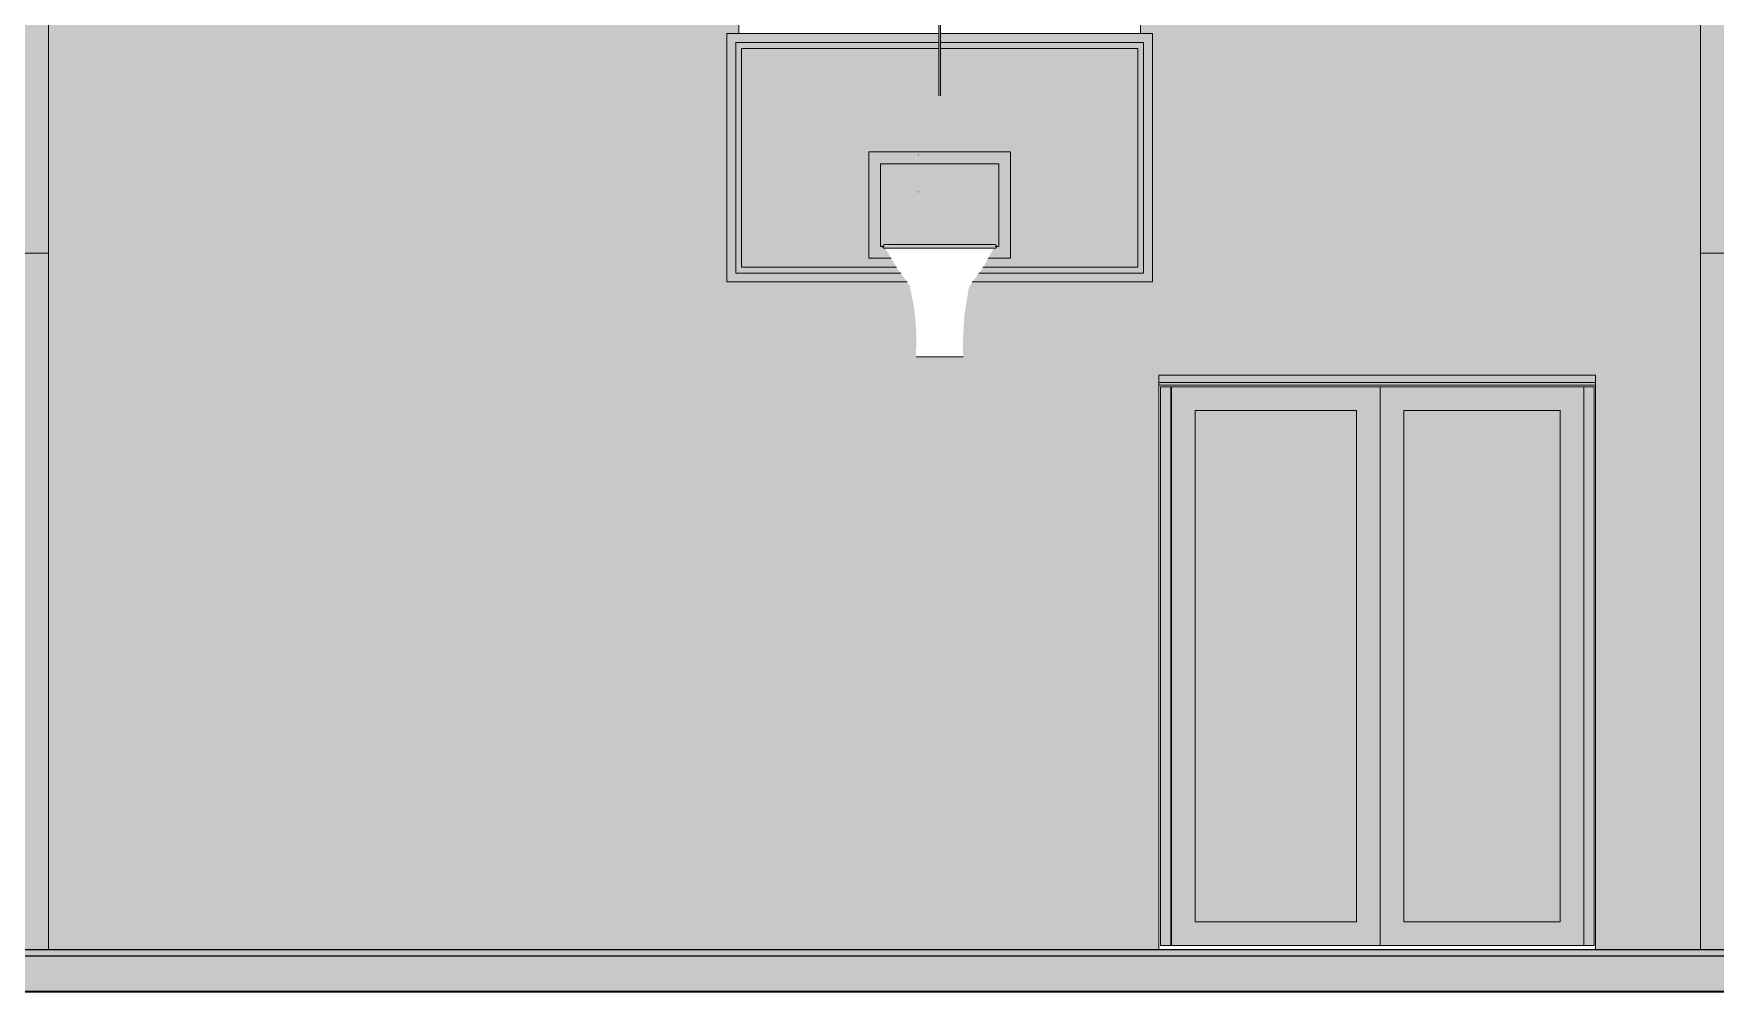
# Model space of a CAD drawing. Header units: inches. Extents: x -55396 to -733, y -290 to 853.
# Drawn here: x -13002.5 to -12718, y -6 to 156 of the extents above; entities that cross this region are included whole.
import ezdxf

# ---------------------------------------------------------------- set-up
doc = ezdxf.new("R2010")
doc.units = ezdxf.units.IN
doc.header["$MEASUREMENT"] = 0
for name, color, linetype, lineweight in [('A-DOOR', 31, 'Continuous', 9), ('A-FLOR', 192, 'Continuous', 9), ('A-GLAZ-CWMG', 51, 'Continuous', 9), ('A-WALL-PATT', 111, 'Continuous', 25), ('C-BLDG-PADS', 91, 'Continuous', 9), ('C-TOPO', 7, 'Continuous', 9), ('L-SITE-WALL', 31, 'Continuous', 9), ('Q-SPCQ', 91, 'Continuous', 9), ('S-BEAM', 12, 'Continuous', 9)]:
    doc.layers.add(name, color=color, linetype=linetype, lineweight=lineweight)
pattern_1 = [(45, (-38141.46, 98.42), (-19.00703, 19.00703), []), (45, (-38141.46, 127.22), (-19.00703, 19.00703), [])]

# ---------------------------------------------------------------- blocks, each defined once
blk = doc.blocks.new('Basketball_Backstop-Performance_Sports_Systems-3103-Ceiling_Hung - 27_-0_ to 27_-11 7_8_-706978-Section 6')
at = {"layer": 'Q-SPCQ'}
h = blk.add_hatch(color=256, dxfattribs=at)
h.paths.add_polyline_path([(-24956.61, 145.86), (-24956.68, 208.89), (-24956.74, 208.88), (-24956.67, 145.88), (-24956.64, 145.86)], flags=0)
h.paths.add_polyline_path([(-24956.74, 208.98), (-24956.68, 209.07), (-24956.74, 209.07)], flags=0)
for points in [[(-24956.61, 145.86), (-24956.5, 145.96), (-24956.49, 146.07), (-24956.55, 208.89), (-24956.61, 208.88), (-24956.61, 149.67)], [(-24965.99, 120), (-24947.22, 120), (-24947.02, 120.16), (-24947.28, 120.27), (-24947.72, 120.31), (-24961.75, 120.28), (-24964.25, 120.28), (-24966.19, 120.16)], [(-24957.61, 119.69), (-24955.52, 119.74), (-24953.36, 119.7), (-24951, 119.71), (-24949.87, 119.7), (-24947.02, 119.84), (-24947.28, 120), (-24965.99, 120), (-24966.19, 119.84), (-24965.93, 119.73), (-24964.72, 119.69), (-24957.75, 119.69)], [(-24953.48, 120.31), (-24953.48, 120.31), (-24953.63, 120.31)]]:
    blk.add_hatch(color=256, dxfattribs=at).paths.add_polyline_path(points, flags=0)
h = blk.add_hatch(color=256, dxfattribs=at)
h.paths.add_polyline_path([(-24992.61, 114), (-24962.13, 114), (-24963.21, 115.5), (-24991.11, 115.5), (-24991.11, 154.5), (-24956.74, 154.55), (-24956.74, 156), (-24992.61, 156), (-24992.61, 115.49)], flags=0)
h.paths.add_polyline_path([(-24946.97, 114), (-24920.61, 114), (-24920.61, 156), (-24956.49, 156), (-24956.49, 154.5), (-24922.11, 154.5), (-24922.11, 115.5), (-24950.01, 115.49), (-24951.05, 114), (-24949.13, 114)], flags=0)
h = blk.add_hatch(color=256, dxfattribs=at)
h.paths.add_polyline_path([(-24991.11, 115.5), (-24963.21, 115.5), (-24964.02, 116.5), (-24990.11, 116.5), (-24990.11, 153.5), (-24956.74, 153.5), (-24956.74, 154.5), (-24991.11, 154.5), (-24991.11, 120.37)], flags=0)
h.paths.add_polyline_path([(-24949.54, 115.5), (-24922.11, 115.5), (-24922.11, 154.5), (-24956.49, 154.5), (-24956.49, 153.5), (-24923.11, 153.5), (-24923.11, 116.5), (-24949.35, 116.42), (-24949.91, 115.5), (-24949.62, 115.5)], flags=0)
h.paths.add_polyline_path([(-24965.85, 118), (-24964.81, 118.01), (-24965.85, 119.72), (-24965.99, 119.76), (-24966.19, 119.84), (-24966.06, 120), (-24966.61, 120), (-24966.61, 134), (-24946.61, 134), (-24946.61, 120), (-24947.22, 120), (-24947.02, 119.84), (-24947.53, 119.58), (-24948.41, 118), (-24944.61, 118), (-24944.61, 136), (-24968.61, 136), (-24968.57, 118), (-24965.92, 118)], flags=0)
h = blk.add_hatch(color=256, dxfattribs=at)
h.paths.add_polyline_path([(-24990.11, 116.5), (-24963.92, 116.5), (-24964.44, 117.36), (-24964.88, 118), (-24968.61, 118), (-24968.61, 136), (-24944.61, 136), (-24944.61, 118), (-24948.46, 117.92), (-24949.19, 116.5), (-24923.11, 116.5), (-24923.11, 153.5), (-24956.49, 153.5), (-24956.55, 145.88), (-24956.67, 145.88), (-24956.74, 146.07), (-24956.74, 153.5), (-24990.11, 153.5), (-24990.11, 125.25)], flags=0)
h.paths.add_polyline_path([(-24966.19, 120), (-24965.99, 120), (-24966.17, 120.16), (-24965.69, 120.29), (-24964.72, 120.31), (-24952.7, 120.31), (-24947.22, 120.24), (-24947.02, 120.16), (-24947.22, 120), (-24946.61, 120), (-24946.61, 134), (-24966.61, 134), (-24966.61, 120), (-24966.41, 120)], flags=0)
for p, q in [((-24956.74, 208.89), (-24956.74, 145.46)), ((-24956.49, 145.46), (-24956.49, 208.89)), ((-24990.61, 156), (-24990.61, 157.56)), ((-24922.61, 157.56), (-24922.61, 156)), ((-24956.69, 156), (-24992.61, 156)), ((-24992.61, 156), (-24992.61, 114)), ((-24991.11, 115.5), (-24991.11, 154.5)), ((-24991.11, 154.5), (-24956.69, 154.5)), ((-24956.69, 154.5), (-24991.11, 154.5)), ((-24991.11, 154.5), (-24991.11, 115.5)), ((-24920.61, 156), (-24956.53, 156)), ((-24956.53, 154.5), (-24922.11, 154.5)), ((-24922.11, 154.5), (-24956.53, 154.5)), ((-24922.11, 154.5), (-24922.11, 115.5)), ((-24922.11, 115.5), (-24922.11, 154.5)), ((-24920.61, 114), (-24920.61, 156)), ((-24956.69, 153.5), (-24990.11, 153.5)), ((-24990.11, 153.5), (-24990.11, 116.5)), ((-24990.11, 116.5), (-24990.11, 153.5)), ((-24990.11, 153.5), (-24956.69, 153.5)), ((-24923.11, 153.5), (-24956.53, 153.5)), ((-24956.53, 153.5), (-24923.11, 153.5)), ((-24923.11, 116.5), (-24923.11, 153.5)), ((-24923.11, 153.5), (-24923.11, 116.5)), ((-24968.61, 118), (-24968.61, 136)), ((-24968.61, 136), (-24944.61, 136)), ((-24944.61, 136), (-24968.61, 136)), ((-24968.61, 136), (-24968.61, 118)), ((-24946.61, 134), (-24966.61, 134)), ((-24966.61, 134), (-24966.61, 120)), ((-24966.61, 120), (-24966.61, 134)), ((-24966.61, 134), (-24946.61, 134)), ((-24960.22, 135.44), (-24960.23, 135.44)), ((-24952.99, 135.94), (-24952.98, 135.94)), ((-24946.61, 120), (-24946.61, 134)), ((-24946.61, 134), (-24946.61, 120)), ((-24944.61, 136), (-24944.61, 118)), ((-24944.61, 118), (-24944.61, 136)), ((-24960.22, 129.25), (-24960.23, 129.25)), ((-24952.99, 128.75), (-24952.98, 128.75)), ((-24966.61, 120), (-24965.99, 120)), ((-24965.99, 120), (-24966.61, 120)), ((-24961.11, 120.31), (-24959.73, 120.31)), ((-24959.86, 120.31), (-24960.11, 120.31)), ((-24960.11, 120.3), (-24960.11, 120.31)), ((-24959.73, 120.31), (-24955.61, 120.31)), ((-24955.55, 120.31), (-24953.48, 120.31)), ((-24953.48, 120.31), (-24952.11, 120.31)), ((-24953.11, 120.31), (-24953.36, 120.31)), ((-24953.11, 120.31), (-24953.11, 120.3)), ((-24947.22, 120), (-24946.61, 120)), ((-24946.61, 120), (-24947.22, 120)), ((-24964.8, 118), (-24968.61, 118)), ((-24968.61, 118), (-24964.8, 118)), ((-24944.61, 118), (-24948.41, 118)), ((-24948.41, 118), (-24944.61, 118)), ((-24992.61, 114), (-24962.13, 114)), ((-24963.21, 115.5), (-24991.11, 115.5)), ((-24991.11, 115.5), (-24963.21, 115.5)), ((-24990.11, 116.5), (-24963.92, 116.5)), ((-24963.92, 116.5), (-24990.11, 116.5)), ((-24951.09, 114), (-24920.61, 114)), ((-24922.11, 115.5), (-24950, 115.5)), ((-24950, 115.5), (-24922.11, 115.5)), ((-24949.29, 116.5), (-24923.11, 116.5)), ((-24923.11, 116.5), (-24949.29, 116.5)), ((-24960.61, 101.31), (-24952.66, 101.31))]:
    blk.add_line(p, q, dxfattribs=at)
at = {"layer": 'Q-SPCQ', "flags": 128}
for points in [[(-24966.23, 120), (-24966.23, 120.01), (-24966.23, 120.02), (-24966.23, 120.04), (-24966.23, 120.05), (-24966.23, 120.06), (-24966.22, 120.07), (-24966.22, 120.09), (-24966.22, 120.1), (-24966.21, 120.11), (-24966.21, 120.12), (-24966.2, 120.13), (-24966.2, 120.14), (-24966.19, 120.16), (-24966.18, 120.17), (-24966.18, 120.18), (-24966.17, 120.19), (-24966.16, 120.2), (-24966.15, 120.21), (-24966.15, 120.22), (-24966.14, 120.22), (-24966.13, 120.23), (-24966.12, 120.24), (-24966.11, 120.25), (-24966.1, 120.26), (-24966.09, 120.26), (-24966.08, 120.27), (-24966.07, 120.28), (-24966.06, 120.28), (-24966.04, 120.29), (-24966.03, 120.29), (-24966.02, 120.3), (-24966.01, 120.3), (-24966, 120.3), (-24965.98, 120.31), (-24965.97, 120.31), (-24965.96, 120.31), (-24965.95, 120.31), (-24965.93, 120.31), (-24965.92, 120.31), (-24965.92, 120.31)], [(-24965.92, 119.69), (-24965.93, 119.69), (-24965.94, 119.69), (-24965.96, 119.69), (-24965.97, 119.69), (-24965.98, 119.69), (-24965.99, 119.7), (-24966.01, 119.7), (-24966.02, 119.7), (-24966.03, 119.71), (-24966.04, 119.71), (-24966.05, 119.72), (-24966.06, 119.72), (-24966.07, 119.73), (-24966.09, 119.74), (-24966.1, 119.74), (-24966.11, 119.75), (-24966.12, 119.76), (-24966.13, 119.77), (-24966.13, 119.77), (-24966.14, 119.78), (-24966.15, 119.79), (-24966.16, 119.8), (-24966.17, 119.81), (-24966.18, 119.82), (-24966.18, 119.83), (-24966.19, 119.84), (-24966.19, 119.85), (-24966.2, 119.86), (-24966.21, 119.88), (-24966.21, 119.89), (-24966.21, 119.9), (-24966.22, 119.91), (-24966.22, 119.92), (-24966.22, 119.93), (-24966.23, 119.95), (-24966.23, 119.96), (-24966.23, 119.97), (-24966.23, 119.98), (-24966.23, 120), (-24966.23, 120)], [(-24947.29, 120.31), (-24947.3, 120.31), (-24947.32, 120.31), (-24947.36, 120.31), (-24947.41, 120.31), (-24947.48, 120.31), (-24947.56, 120.31), (-24947.66, 120.31), (-24947.77, 120.31), (-24947.89, 120.31), (-24948.03, 120.31), (-24948.18, 120.31), (-24948.35, 120.31), (-24948.52, 120.31), (-24948.72, 120.31), (-24948.92, 120.31), (-24949.14, 120.31), (-24949.37, 120.31), (-24949.61, 120.31), (-24949.86, 120.31), (-24950.12, 120.31), (-24950.39, 120.31), (-24950.67, 120.31), (-24950.96, 120.31), (-24951.27, 120.31), (-24951.57, 120.31), (-24951.89, 120.31), (-24952.22, 120.31), (-24952.55, 120.31), (-24952.89, 120.31), (-24953.23, 120.31), (-24953.58, 120.31), (-24953.94, 120.31), (-24954.3, 120.31), (-24954.66, 120.31), (-24955.02, 120.31), (-24955.39, 120.31), (-24955.76, 120.31), (-24956.13, 120.31), (-24956.51, 120.31), (-24956.88, 120.31), (-24957.25, 120.31), (-24957.62, 120.31), (-24957.99, 120.31), (-24958.36, 120.31), (-24958.72, 120.31), (-24959.08, 120.31), (-24959.44, 120.31), (-24959.79, 120.31), (-24960.14, 120.31), (-24960.48, 120.31), (-24960.82, 120.31), (-24961.15, 120.31), (-24961.47, 120.31), (-24961.78, 120.31), (-24962.09, 120.31), (-24962.38, 120.31), (-24962.67, 120.31), (-24962.95, 120.31), (-24963.22, 120.31), (-24963.47, 120.31), (-24963.72, 120.31), (-24963.95, 120.31), (-24964.18, 120.31), (-24964.39, 120.31), (-24964.59, 120.31), (-24964.77, 120.31), (-24964.94, 120.31), (-24965.1, 120.31), (-24965.25, 120.31), (-24965.38, 120.31), (-24965.5, 120.31), (-24965.6, 120.31), (-24965.69, 120.31), (-24965.77, 120.31), (-24965.83, 120.31), (-24965.87, 120.31), (-24965.9, 120.31), (-24965.92, 120.31), (-24965.92, 120.31)], [(-24965.92, 120.31), (-24965.91, 120.31), (-24965.89, 120.31), (-24965.85, 120.31), (-24965.8, 120.31), (-24965.73, 120.31), (-24965.65, 120.31), (-24965.56, 120.31), (-24965.45, 120.31), (-24965.32, 120.31), (-24965.18, 120.31), (-24965.03, 120.31), (-24964.87, 120.31), (-24964.69, 120.31), (-24964.5, 120.31), (-24964.29, 120.31), (-24964.08, 120.31), (-24963.85, 120.31), (-24963.61, 120.31), (-24963.36, 120.31), (-24963.09, 120.31), (-24962.82, 120.31), (-24962.54, 120.31), (-24962.25, 120.31), (-24961.95, 120.31), (-24961.64, 120.31), (-24961.32, 120.31), (-24961, 120.31), (-24960.66, 120.31), (-24960.33, 120.31), (-24959.98, 120.31), (-24959.63, 120.31), (-24959.28, 120.31), (-24958.92, 120.31), (-24958.56, 120.31), (-24958.19, 120.31), (-24957.82, 120.31), (-24957.45, 120.31), (-24957.08, 120.31), (-24956.71, 120.31), (-24956.33, 120.31), (-24955.96, 120.31), (-24955.61, 120.31)], [(-24965.92, 119.69), (-24965.91, 119.69), (-24965.89, 119.69), (-24965.85, 119.69), (-24965.8, 119.69), (-24965.73, 119.69), (-24965.65, 119.69), (-24965.56, 119.69), (-24965.45, 119.69), (-24965.32, 119.69), (-24965.18, 119.69), (-24965.03, 119.69), (-24964.87, 119.69), (-24964.69, 119.69), (-24964.5, 119.69), (-24964.29, 119.69), (-24964.08, 119.69), (-24963.85, 119.69), (-24963.61, 119.69), (-24963.36, 119.69), (-24963.09, 119.69), (-24962.82, 119.69), (-24962.54, 119.69), (-24962.25, 119.69), (-24961.95, 119.69), (-24961.64, 119.69), (-24961.32, 119.69), (-24961, 119.69), (-24960.66, 119.69), (-24960.33, 119.69), (-24959.98, 119.69), (-24959.63, 119.69), (-24959.28, 119.69), (-24958.92, 119.69), (-24958.56, 119.69), (-24958.19, 119.69), (-24957.82, 119.69), (-24957.45, 119.69), (-24957.08, 119.69), (-24956.71, 119.69), (-24956.33, 119.69), (-24955.96, 119.69), (-24955.59, 119.69), (-24955.22, 119.69), (-24954.86, 119.69), (-24954.49, 119.69), (-24954.13, 119.69), (-24953.77, 119.69), (-24953.42, 119.69), (-24953.07, 119.69), (-24952.73, 119.69), (-24952.4, 119.69), (-24952.07, 119.69), (-24951.75, 119.69), (-24951.43, 119.69), (-24951.13, 119.69), (-24950.83, 119.69), (-24950.54, 119.69), (-24950.26, 119.69), (-24950, 119.69), (-24949.74, 119.69), (-24949.49, 119.69), (-24949.26, 119.69), (-24949.04, 119.69), (-24948.83, 119.69), (-24948.63, 119.69), (-24948.44, 119.69), (-24948.27, 119.69), (-24948.11, 119.69), (-24947.96, 119.69), (-24947.83, 119.69), (-24947.71, 119.69), (-24947.61, 119.69), (-24947.52, 119.69), (-24947.45, 119.69), (-24947.39, 119.69), (-24947.34, 119.69), (-24947.31, 119.69), (-24947.3, 119.69), (-24947.29, 119.69)], [(-24965.69, 119.69), (-24965.77, 119.69), (-24965.83, 119.69), (-24965.87, 119.69), (-24965.9, 119.69), (-24965.92, 119.69), (-24965.92, 119.69)], [(-24955.59, 120.31), (-24955.22, 120.31), (-24954.86, 120.31), (-24954.49, 120.31), (-24954.13, 120.31), (-24953.77, 120.31), (-24953.42, 120.31), (-24953.07, 120.31), (-24952.73, 120.31), (-24952.4, 120.31), (-24952.07, 120.31), (-24951.75, 120.31), (-24951.43, 120.31), (-24951.13, 120.31), (-24950.83, 120.31), (-24950.54, 120.31), (-24950.26, 120.31), (-24950, 120.31), (-24949.74, 120.31), (-24949.49, 120.31), (-24949.26, 120.31), (-24949.04, 120.31), (-24948.83, 120.31), (-24948.63, 120.31), (-24948.44, 120.31), (-24948.27, 120.31), (-24948.11, 120.31), (-24947.96, 120.31), (-24947.83, 120.31), (-24947.71, 120.31), (-24947.61, 120.31), (-24947.52, 120.31), (-24947.45, 120.31), (-24947.39, 120.31), (-24947.34, 120.31), (-24947.31, 120.31), (-24947.3, 120.31), (-24947.29, 120.31)], [(-24947.29, 119.69), (-24947.3, 119.69), (-24947.32, 119.69), (-24947.36, 119.69), (-24947.41, 119.69), (-24947.48, 119.69), (-24947.56, 119.69)], [(-24947.29, 120.31), (-24947.28, 120.31), (-24947.27, 120.31), (-24947.26, 120.31), (-24947.24, 120.31), (-24947.23, 120.31), (-24947.22, 120.3), (-24947.21, 120.3), (-24947.2, 120.3), (-24947.18, 120.29), (-24947.17, 120.29), (-24947.16, 120.28), (-24947.15, 120.28), (-24947.14, 120.27), (-24947.13, 120.26), (-24947.12, 120.26), (-24947.11, 120.25), (-24947.1, 120.24), (-24947.09, 120.23), (-24947.08, 120.23), (-24947.07, 120.22), (-24947.06, 120.21), (-24947.05, 120.2), (-24947.05, 120.19), (-24947.04, 120.18), (-24947.03, 120.17), (-24947.02, 120.16), (-24947.02, 120.15), (-24947.01, 120.14), (-24947.01, 120.12), (-24947, 120.11), (-24947, 120.1), (-24946.99, 120.09), (-24946.99, 120.08), (-24946.99, 120.07), (-24946.99, 120.05), (-24946.98, 120.04), (-24946.98, 120.03), (-24946.98, 120.02), (-24946.98, 120), (-24946.98, 120)], [(-24946.98, 120), (-24946.98, 119.99), (-24946.98, 119.98), (-24946.98, 119.96), (-24946.99, 119.95), (-24946.99, 119.94), (-24946.99, 119.93), (-24946.99, 119.91), (-24947, 119.9), (-24947, 119.89), (-24947.01, 119.88), (-24947.01, 119.87), (-24947.02, 119.86), (-24947.02, 119.84), (-24947.03, 119.83), (-24947.04, 119.82), (-24947.04, 119.81), (-24947.05, 119.8), (-24947.06, 119.79), (-24947.07, 119.78), (-24947.08, 119.78), (-24947.09, 119.77), (-24947.09, 119.76), (-24947.1, 119.75), (-24947.11, 119.74), (-24947.13, 119.74), (-24947.14, 119.73), (-24947.15, 119.72), (-24947.16, 119.72), (-24947.17, 119.71), (-24947.18, 119.71), (-24947.19, 119.7), (-24947.2, 119.7), (-24947.22, 119.7), (-24947.23, 119.69), (-24947.24, 119.69), (-24947.25, 119.69), (-24947.27, 119.69), (-24947.28, 119.69), (-24947.29, 119.69), (-24947.29, 119.69)]]:
    blk.add_lwpolyline(points, dxfattribs=at)
blk = doc.blocks.new('Girt_C - 10_D-1180340-Section 6')
at = {"layer": 'S-BEAM'}
h = blk.add_hatch(color=256, dxfattribs=at)
h.paths.add_polyline_path([(-25119.77, 97), (-25117.39, 97), (-25117.39, 98.25), (-25160.77, 98.25), (-25160.77, 97), (-25137.05, 97)], flags=0)
h.paths.add_polyline_path([(-24566.82, 97), (-24538.39, 97), (-24538.39, 98.25), (-24630.02, 98.25), (-24630.02, 97), (-24601.38, 97)], flags=0)
h.paths.add_polyline_path([(-25562.77, 97), (-25482.27, 97), (-25482.27, 98.25), (-25562.77, 98.25)], flags=0)
h.paths.add_polyline_path([(-24528.39, 97), (-24248.89, 97), (-24248.89, 98.25), (-24528.39, 98.25)], flags=0)
h.paths.add_polyline_path([(-24845.64, 97), (-24845.64, 98.25), (-24919.52, 98.25), (-24919.52, 97), (-24860.58, 97)], flags=0)
h.paths.add_polyline_path([(-24238.89, 97), (-23959.39, 97), (-23959.39, 98.25), (-24238.89, 98.25)], flags=0)
h.paths.add_polyline_path([(-23380.39, 97), (-23380.39, 98.25), (-23659.89, 98.25), (-23659.89, 97), (-23391.81, 97)], flags=0)
h.paths.add_polyline_path([(-22804.3, 97), (-22802.14, 97), (-22802.14, 98.25), (-23080.89, 98.25), (-23080.89, 97), (-22838.86, 97)], flags=0)
h.paths.add_polyline_path([(-23370.39, 97), (-23090.89, 97), (-23090.89, 98.25), (-23370.39, 98.25)], flags=0)
h.paths.add_polyline_path([(-23669.89, 97), (-23669.89, 98.25), (-23949.39, 98.25), (-23949.39, 97), (-23737.4, 97)], flags=0)
h = blk.add_hatch(color=256, dxfattribs=at)
h.paths.add_polyline_path([(-25561.77, 96.52), (-25483.27, 96.52), (-25483.27, 97), (-25561.77, 97)], flags=0)
h.paths.add_polyline_path([(-24248.89, 96.52), (-24248.89, 97), (-24528.39, 97), (-24528.39, 96.52), (-24290.35, 96.52)], flags=0)
h.paths.add_polyline_path([(-25160.77, 96.52), (-25117.39, 96.52), (-25117.39, 97), (-25160.77, 97)], flags=0)
h.paths.add_polyline_path([(-24538.39, 96.52), (-24538.39, 97), (-24630.02, 97), (-24630.02, 96.52), (-24566.82, 96.52)], flags=0)
h.paths.add_polyline_path([(-24919.52, 96.52), (-24845.64, 96.52), (-24845.64, 97), (-24919.52, 97)], flags=0)
h.paths.add_polyline_path([(-24238.89, 96.52), (-23959.39, 96.52), (-23959.39, 97), (-24238.89, 97)], flags=0)
h.paths.add_polyline_path([(-23253.57, 96.52), (-23090.89, 96.52), (-23090.89, 97), (-23370.39, 97), (-23370.39, 96.52), (-23322.69, 96.52)], flags=0)
h.paths.add_polyline_path([(-23380.39, 96.52), (-23380.39, 97), (-23659.89, 97), (-23659.89, 96.52), (-23391.81, 96.52)], flags=0)
h.paths.add_polyline_path([(-23080.89, 96.52), (-22802.14, 96.52), (-22802.14, 97), (-23080.89, 97)], flags=0)
h.paths.add_polyline_path([(-23669.89, 96.52), (-23669.89, 97), (-23949.39, 97), (-23949.39, 96.52), (-23737.4, 96.52)], flags=0)
for p, q in [((-24919.52, 97), (-24845.64, 97)), ((-24919.52, 96.52), (-24845.64, 96.52))]:
    blk.add_line(p, q, dxfattribs=at)
blk = doc.blocks.new('columns and girder2 - one-V454-Section 6')
at = {"layer": 'S-BEAM'}
h = blk.add_hatch(dxfattribs=at)
h.set_pattern_fill('FP_36', color=256, style=0, pattern_type=2)
h.set_pattern_definition(pattern_1)
h.paths.add_polyline_path([(-25117.39, 323.96), (-25107.39, 323.96), (-25107.39, 325.46), (-25117.39, 325.46)], flags=0)
h.paths.add_polyline_path([(-25107.39, 348.62), (-25107.39, 350.12), (-25117.39, 350.12), (-25117.39, 348.62)], flags=0)
h = blk.add_hatch(color=256, dxfattribs=at)
h.paths.add_polyline_path([(-25117.39, 338.52), (-25113.02, 338.52), (-25113.02, 348.62), (-25117.39, 348.62), (-25117.39, 340.09)], flags=0)
h.paths.add_polyline_path([(-25111.77, 338.52), (-25107.39, 338.52), (-25107.39, 348.62), (-25111.77, 348.62), (-25111.77, 340.09)], flags=0)
h = blk.add_hatch(dxfattribs=at)
h.set_pattern_fill('FP_36', color=256, style=0, pattern_type=2)
h.set_pattern_definition(pattern_1)
h.paths.add_polyline_path([(-25113.02, 325.46), (-25111.77, 325.46), (-25111.77, 348.62), (-25113.02, 348.62), (-25113.02, 330.32)], flags=0)
for points in [[(-25106.39, 294.08), (-25106.39, 339.52), (-25107.39, 339.52), (-25107.39, 338.52), (-25111.77, 338.52), (-25111.77, 329.96), (-25107.39, 329.96), (-25107.39, 296.54), (-25117.39, 296.54), (-25117.39, 329.96), (-25113.02, 329.96), (-25113.02, 338.52), (-25117.39, 338.52), (-25117.39, 339.52), (-25118.39, 339.52), (-25118.39, 294.08)], [(-25117.39, 296.54), (-25107.39, 296.54), (-25107.39, 323.96), (-25117.39, 323.96), (-25117.39, 310.79)], [(-25117.39, 1), (-25107.39, 1), (-25107.39, 118.85), (-25117.39, 118.85), (-25117.39, 76.43)]]:
    blk.add_hatch(color=256, dxfattribs=at).paths.add_polyline_path(points, flags=0)
h = blk.add_hatch(color=256, dxfattribs=at)
h.paths.add_polyline_path([(-25113.02, 325.46), (-25113.02, 329.96), (-25117.39, 329.96), (-25117.39, 325.46)], flags=0)
h.paths.add_polyline_path([(-25107.39, 325.46), (-25107.39, 329.96), (-25111.77, 329.96), (-25111.77, 325.46)], flags=0)
h = blk.add_hatch(color=256, dxfattribs=at)
h.paths.add_polyline_path([(-25107.39, 118.85), (-25107.39, 250), (-25117.39, 250), (-25117.39, 118.85)], flags=0)
h.paths.add_polyline_path([(-25117.39, 278), (-25107.39, 278), (-25107.39, 294.08), (-25117.39, 294.08)], flags=0)
at = {"layer": 'S-BEAM', "lineweight": 15}
for p, q in [((-25107.39, 350.12), (-25117.39, 350.12)), ((-25117.39, 350.12), (-25117.39, 348.62)), ((-25107.39, 348.62), (-25107.39, 350.12)), ((-25117.39, 348.62), (-25107.39, 348.62)), ((-25111.77, 348.62), (-25113.02, 348.62)), ((-25113.02, 348.62), (-25113.02, 325.46)), ((-25111.77, 325.46), (-25111.77, 348.62)), ((-25107.39, 325.46), (-25117.39, 325.46)), ((-25117.39, 325.46), (-25117.39, 323.96)), ((-25113.02, 325.46), (-25111.77, 325.46)), ((-25107.39, 323.96), (-25107.39, 325.46)), ((-25117.39, 323.96), (-25107.39, 323.96))]:
    blk.add_line(p, q, dxfattribs=at)
at = {"layer": 'S-BEAM'}
for p, q in [((-25117.39, 338.52), (-25117.39, 348.62)), ((-25107.39, 348.62), (-25107.39, 338.52)), ((-25118.39, 294.08), (-25118.39, 339.52)), ((-25106.39, 339.52), (-25106.39, 294.08)), ((-25117.39, 329.96), (-25113.02, 329.96)), ((-25117.39, 325.46), (-25117.39, 329.96)), ((-25111.77, 329.96), (-25107.39, 329.96)), ((-25107.39, 329.96), (-25107.39, 325.46)), ((-25117.39, 296.54), (-25117.39, 323.96)), ((-25107.39, 323.96), (-25107.39, 296.54)), ((-25118.39, 294.08), (-25106.39, 294.08)), ((-25117.39, 278), (-25117.39, 294.08)), ((-25107.39, 294.08), (-25107.39, 278)), ((-25117.39, 118.85), (-25117.39, 250)), ((-25107.39, 250), (-25107.39, 118.85)), ((-25107.39, 118.85), (-25117.39, 118.85)), ((-25117.39, 118.85), (-25117.39, 1)), ((-25107.39, 118.85), (-25107.39, 1))]:
    blk.add_line(p, q, dxfattribs=at)
blk = doc.blocks.new('columns and girder2 - one-V455-Section 6')
at = {"layer": 'S-BEAM'}
h = blk.add_hatch(dxfattribs=at)
h.set_pattern_fill('FP_36', color=256, style=0, pattern_type=2)
h.set_pattern_definition(pattern_1)
h.paths.add_polyline_path([(-24827.89, 323.96), (-24817.89, 323.96), (-24817.89, 325.46), (-24827.89, 325.46)], flags=0)
h.paths.add_polyline_path([(-24817.89, 348.62), (-24817.89, 350.12), (-24827.89, 350.12), (-24827.89, 348.62), (-24826.02, 348.62)], flags=0)
h = blk.add_hatch(color=256, dxfattribs=at)
h.paths.add_polyline_path([(-24817.89, 338.52), (-24817.89, 348.62), (-24822.27, 348.62), (-24822.27, 338.52)], flags=0)
h.paths.add_polyline_path([(-24826.02, 338.52), (-24823.52, 338.52), (-24823.52, 348.62), (-24827.89, 348.62), (-24827.89, 338.52)], flags=0)
for points in [[(-24816.89, 294.08), (-24816.89, 339.52), (-24817.89, 339.52), (-24817.89, 338.52), (-24822.27, 338.52), (-24822.27, 329.96), (-24817.89, 329.96), (-24817.89, 296.54), (-24827.89, 296.54), (-24827.89, 329.96), (-24823.52, 329.96), (-24823.52, 338.52), (-24827.89, 338.52), (-24827.89, 339.52), (-24828.89, 339.52), (-24828.89, 294.08)], [(-24827.89, 296.54), (-24817.89, 296.54), (-24817.89, 323.96), (-24827.89, 323.96), (-24827.89, 310.79)], [(-24827.89, 1), (-24817.89, 1), (-24817.89, 118.85), (-24827.89, 118.85), (-24827.89, 76.43)]]:
    blk.add_hatch(color=256, dxfattribs=at).paths.add_polyline_path(points, flags=0)
h = blk.add_hatch(color=256, dxfattribs=at)
h.paths.add_polyline_path([(-24823.52, 325.46), (-24823.52, 329.96), (-24827.89, 329.96), (-24827.89, 325.46)], flags=0)
h.paths.add_polyline_path([(-24817.89, 325.46), (-24817.89, 329.96), (-24822.27, 329.96), (-24822.27, 325.46)], flags=0)
h = blk.add_hatch(color=256, dxfattribs=at)
h.paths.add_polyline_path([(-24817.89, 118.85), (-24817.89, 250), (-24827.89, 250), (-24827.89, 118.85)], flags=0)
h.paths.add_polyline_path([(-24827.89, 278), (-24817.89, 278), (-24817.89, 294.08), (-24827.89, 294.08)], flags=0)
at = {"layer": 'S-BEAM', "lineweight": 15}
for p, q in [((-24817.89, 350.12), (-24827.89, 350.12)), ((-24827.89, 350.12), (-24827.89, 348.62)), ((-24817.89, 348.62), (-24817.89, 350.12)), ((-24827.89, 348.62), (-24817.89, 348.62)), ((-24822.27, 348.62), (-24823.52, 348.62)), ((-24823.52, 348.62), (-24823.52, 325.46)), ((-24822.27, 325.46), (-24822.27, 348.62)), ((-24817.89, 325.46), (-24827.89, 325.46)), ((-24827.89, 325.46), (-24827.89, 323.96)), ((-24823.52, 325.46), (-24822.27, 325.46)), ((-24817.89, 323.96), (-24817.89, 325.46)), ((-24827.89, 323.96), (-24817.89, 323.96))]:
    blk.add_line(p, q, dxfattribs=at)
at = {"layer": 'S-BEAM'}
for p, q in [((-24827.89, 338.52), (-24827.89, 348.62)), ((-24817.89, 348.62), (-24817.89, 338.52)), ((-24828.89, 294.08), (-24828.89, 339.52)), ((-24816.89, 339.52), (-24816.89, 294.08)), ((-24827.89, 329.96), (-24823.52, 329.96)), ((-24827.89, 325.46), (-24827.89, 329.96)), ((-24822.27, 329.96), (-24817.89, 329.96)), ((-24817.89, 329.96), (-24817.89, 325.46)), ((-24827.89, 296.54), (-24827.89, 323.96)), ((-24817.89, 323.96), (-24817.89, 296.54)), ((-24828.89, 294.08), (-24816.89, 294.08)), ((-24827.89, 278), (-24827.89, 294.08)), ((-24817.89, 294.08), (-24817.89, 278)), ((-24827.89, 118.85), (-24827.89, 250)), ((-24817.89, 250), (-24817.89, 118.85)), ((-24817.89, 118.85), (-24827.89, 118.85)), ((-24827.89, 118.85), (-24827.89, 1)), ((-24817.89, 118.85), (-24817.89, 1))]:
    blk.add_line(p, q, dxfattribs=at)
blk = doc.blocks.new('Door_Single_Storefront - one-1179737-Section 6')
at = {"layer": 'A-DOOR'}
h = blk.add_hatch(color=256, dxfattribs=at)
h.paths.add_polyline_path([(-24847.64, 1.75), (-24847.64, 96.25), (-24882.08, 96.25), (-24882.08, 1.75)], flags=0)
h.paths.add_polyline_path([(-24878.08, 5.75), (-24878.08, 92.25), (-24851.64, 92.25), (-24851.64, 5.75)], flags=0)
blk.add_hatch(color=256, dxfattribs=at).paths.add_polyline_path([(-24878.08, 5.75), (-24851.64, 5.75), (-24851.64, 92.25), (-24878.08, 92.25), (-24878.08, 32.19)], flags=0)
for p, q in [((-24847.64, 96.25), (-24882.08, 96.25)), ((-24882.08, 96.25), (-24882.08, 1.75)), ((-24878.08, 5.75), (-24878.08, 92.25)), ((-24878.08, 92.25), (-24851.64, 92.25)), ((-24851.64, 92.25), (-24851.64, 5.75)), ((-24851.64, 5.75), (-24878.08, 5.75)), ((-24882.08, 1.75), (-24847.64, 1.75))]:
    blk.add_line(p, q, dxfattribs=at)
blk = doc.blocks.new('Door_Single_Storefront - one-1179742-Section 6')
at = {"layer": 'A-DOOR'}
h = blk.add_hatch(color=256, dxfattribs=at)
h.paths.add_polyline_path([(-24917.39, 1.75), (-24882.08, 1.75), (-24882.08, 96.25), (-24917.39, 96.25), (-24917.39, 76.43)], flags=0)
h.paths.add_polyline_path([(-24913.39, 5.75), (-24913.39, 92.25), (-24886.08, 92.25), (-24886.08, 5.75)], flags=0)
blk.add_hatch(color=256, dxfattribs=at).paths.add_polyline_path([(-24886.08, 5.75), (-24886.08, 92.25), (-24913.39, 92.25), (-24913.39, 5.75)], flags=0)
for p, q in [((-24917.39, 96.25), (-24917.39, 1.75)), ((-24882.08, 96.25), (-24917.39, 96.25)), ((-24882.08, 1.75), (-24882.08, 96.25)), ((-24913.39, 5.75), (-24913.39, 92.25)), ((-24913.39, 92.25), (-24886.08, 92.25)), ((-24886.08, 92.25), (-24886.08, 5.75)), ((-24886.08, 5.75), (-24913.39, 5.75)), ((-24917.39, 1.75), (-24882.08, 1.75))]:
    blk.add_line(p, q, dxfattribs=at)
blk = doc.blocks.new('Rectangular Mullion - Interior 1_75_ x 4_5_-1179474-Section 6')
at = {"layer": 'A-GLAZ-CWMG'}
blk.add_hatch(color=256, dxfattribs=at).paths.add_polyline_path([(-24917.52, 1.75), (-24917.52, 96.25), (-24919.27, 96.25), (-24919.27, 1.75)], flags=0)
for p, q in [((-24919.27, 96.25), (-24917.52, 96.25)), ((-24919.27, 96.25), (-24919.27, 1.75)), ((-24917.52, 96.25), (-24917.52, 1.75)), ((-24917.52, 1.75), (-24919.27, 1.75))]:
    blk.add_line(p, q, dxfattribs=at)
blk = doc.blocks.new('Rectangular Mullion - Interior 1_75_ x 4_5_-1179475-Section 6')
at = {"layer": 'A-GLAZ-CWMG'}
blk.add_hatch(color=256, dxfattribs=at).paths.add_polyline_path([(-24845.89, 1.75), (-24845.89, 96.25), (-24847.64, 96.25), (-24847.64, 1.75)], flags=0)
for p, q in [((-24847.64, 96.25), (-24845.89, 96.25)), ((-24847.64, 1.75), (-24847.64, 96.25)), ((-24845.89, 1.75), (-24845.89, 96.25)), ((-24845.89, 1.75), (-24847.64, 1.75))]:
    blk.add_line(p, q, dxfattribs=at)

msp = doc.modelspace()

# ---------------------------------------------------------------- hatches: boundary and pattern name
at = {"layer": 'A-FLOR'}
msp.add_hatch(color=256, dxfattribs=at).paths.add_polyline_path([(-13357.97, 0), (-12496, 0), (-12496, 1), (-13903.25, 1), (-13903.25, 0), (-13392.53, 0)], flags=0)
at = {"layer": 'A-WALL-PATT', "lineweight": 9}
h = msp.add_hatch(dxfattribs=at)
h.set_pattern_fill('FP_29', color=256, style=0, pattern_type=2)
h.set_pattern_definition([(90, (-37026.9, -1108), (-193, -193), [48, -145]), (180, (-37026.9, -1108), (-2e-14, -193), [96.25, -96.75]), (270, (-37123.16, -1060), (-193, -193), [48, -145]), (180, (-37026.9, -1060), (-2e-14, -193), [96.25, -96.75]), (270, (-37123.4, -1060), (-193, -193), [48, -145]), (180, (-37123.4, -1060), (-2e-14, -193), [96.25, -96.75]), (90, (-37219.66, -1108), (-193, -193), [48, -145]), (180, (-37123.4, -1108), (-2e-14, -193), [96.25, -96.75]), (90, (-37074.9, -1059.75), (-193, -193), [48, -145]), (180, (-37026.66, -1059.75), (-2e-14, -193), [48.25, -144.75]), (180, (-37026.66, -1011.75), (-2e-14, -193), [48.25, -144.75]), (90, (-37171.4, -1059.75), (-193, -193), [48, -145]), (180, (-37075.16, -1059.75), (-2e-14, -193), [96.25, -96.75]), (270, (-37075.16, -1011.75), (-193, -193), [48, -145]), (180, (-37075.16, -1011.75), (-2e-14, -193), [96.25, -96.75]), (180, (-37171.66, -1059.75), (-2e-14, -193), [48, -145]), (270, (-37171.66, -1011.75), (-193, -193), [48, -145]), (180, (-37171.66, -1011.75), (-2e-14, -193), [48, -145]), (90, (-37026.9, -1011.5), (-193, -193), [48, -145]), (180, (-37026.9, -1011.5), (-2e-14, -193), [96.25, -96.75]), (270, (-37123.16, -963.5), (-193, -193), [48, -145]), (180, (-37026.9, -963.5), (-2e-14, -193), [96.25, -96.75]), (270, (-37123.4, -963.5), (-193, -193), [48, -145]), (180, (-37123.4, -963.5), (-2e-14, -193), [96.25, -96.75]), (270, (-37219.66, -963.5), (-193, -193), [48, -145]), (180, (-37123.4, -1011.5), (-2e-14, -193), [96.25, -96.75]), (90, (-37074.9, -963.25), (-193, -193), [48, -145]), (180, (-37026.66, -963.25), (-2e-14, -193), [48.25, -144.75]), (180, (-37026.66, -915.25), (-2e-14, -193), [48.25, -144.75]), (90, (-37171.4, -963.25), (-193, -193), [48, -145]), (180, (-37075.16, -963.25), (-2e-14, -193), [96.25, -96.75]), (270, (-37075.16, -915.25), (-193, -193), [48, -145]), (180, (-37075.16, -915.25), (-2e-14, -193), [96.25, -96.75]), (180, (-37171.66, -963.25), (-2e-14, -193), [48, -145]), (270, (-37171.66, -915.25), (-193, -193), [48, -145]), (180, (-37171.66, -915.25), (-2e-14, -193), [48, -145])])
h.paths.add_polyline_path([(-12597.67, 1), (-12522.62, 1), (-12522.62, 98.25), (-12431, 98.25), (-12431, 176), (-12710.5, 176), (-12710.5, 1)], flags=0)
h.paths.add_polyline_path([(-12720.5, 1), (-12720.5, 176), (-12838.24, 176), (-12841.96, 164.31), (-12837.28, 164.31), (-12837.21, 160.19), (-12837.09, 160.19), (-12837.09, 157.56), (-12815.21, 157.56), (-12815.21, 156), (-12813.21, 156), (-12813.21, 114), (-12843.74, 113.93), (-12844.23, 113.11), (-12844.38, 112.5), (-12845.05, 108.24), (-12845.27, 104.39), (-12845.29, 101.31), (-12853.21, 101.31), (-12853.18, 105.72), (-12853.51, 109.44), (-12854.27, 113.3), (-12854.79, 114), (-12885.21, 114.02), (-12885.21, 156), (-12883.21, 156), (-12883.21, 157.56), (-12861.34, 157.56), (-12861.27, 160.19), (-12861.15, 160.19), (-12861.09, 164.31), (-12856.47, 164.31), (-12860.19, 176), (-13000, 176), (-13000, 1), (-12812.12, 1), (-12812.12, 98.25), (-12738.25, 98.25), (-12738.25, 1)], flags=0)
h.paths.add_polyline_path([(-13150.61, 1), (-13053.37, 1), (-13053.37, 98.25), (-13010, 98.25), (-13010, 176), (-13289.5, 176), (-13289.5, 1), (-13288.85, 1)], flags=0)
h.paths.add_polyline_path([(-13632.25, 1), (-13589, 1), (-13589, 176), (-13724.96, 176), (-13724.96, 146.5), (-13632.25, 146.5), (-13632.25, 76.43)], flags=0)
h.paths.add_polyline_path([(-13579, 1), (-13455.37, 1), (-13455.37, 98.25), (-13374.87, 98.25), (-13374.87, 1), (-13299.5, 1), (-13299.5, 176), (-13503.8, 176), (-13507.53, 164.31), (-13502.84, 164.31), (-13502.78, 160.19), (-13502.66, 160.19), (-13502.66, 157.56), (-13480.78, 157.56), (-13480.78, 156), (-13478.78, 156), (-13478.78, 114), (-13509.31, 113.93), (-13509.82, 113.35), (-13509.87, 113.28), (-13510.71, 107.11), (-13510.84, 104.39), (-13510.86, 101.31), (-13518.78, 101.31), (-13518.75, 105.72), (-13519.01, 109.05), (-13519.85, 113.43), (-13520.02, 113.58), (-13520.34, 114), (-13550.78, 114), (-13550.78, 156), (-13548.78, 156), (-13548.78, 157.56), (-13526.91, 157.56), (-13526.83, 160.19), (-13526.72, 160.19), (-13526.66, 164.31), (-13522.03, 164.31), (-13525.76, 176), (-13579, 176), (-13579, 29.58)], flags=0)
h.paths.add_polyline_path([(-11552.5, 98.25), (-11273, 98.25), (-11273, 176), (-11552.5, 176), (-11552.5, 115.49)], flags=0)
h.paths.add_polyline_path([(-12321.19, 98.25), (-12141.5, 98.25), (-12141.5, 176), (-12421, 176), (-12421, 98.25), (-12390.31, 98.25)], flags=0)
h.paths.add_polyline_path([(-11263, 98.25), (-10983.5, 98.25), (-10983.5, 176), (-11263, 176), (-11263, 115.49)], flags=0)
h.paths.add_polyline_path([(-11562.5, 98.25), (-11562.5, 176), (-11842, 176), (-11842, 98.25), (-11630.01, 98.25)], flags=0)
h.paths.add_polyline_path([(-10748.75, 98.25), (-10694.75, 98.25), (-10694.75, 176), (-10706.5, 176), (-10706.55, 144.78), (-10706.74, 142.8), (-10707.65, 139.9), (-10708.59, 138.01), (-10710.15, 135.95), (-10712.15, 134.16), (-10714.63, 132.7), (-10716.67, 131.91), (-10719.21, 131.44), (-10721.79, 131.44), (-10724.49, 131.98), (-10727.09, 133.06), (-10727.81, 133.47), (-10729.52, 134.67), (-10731.47, 136.73), (-10732.81, 138.78), (-10733.76, 141.02), (-10734.3, 143.08), (-10734.5, 146.3), (-10734.5, 176), (-10973.5, 176), (-10973.5, 98.25), (-10766.03, 98.25)], flags=0)
h.paths.add_polyline_path([(-12131.5, 98.25), (-11852, 98.25), (-11852, 176), (-12131.5, 176), (-12131.5, 114.74)], flags=0)
h.paths.add_polyline_path([(-10754.92, 112.79), (-10757.39, 113.01), (-10759.89, 113.72), (-10761.92, 114.67), (-10764.22, 116.38), (-10765.86, 118.1), (-10767.18, 120.1), (-10768.15, 122.31), (-10768.74, 124.8), (-10768.92, 127.09), (-10768.71, 129.52), (-10768.07, 131.88), (-10767.04, 134.09), (-10765.64, 136.08), (-10763.92, 137.81), (-10761.92, 139.21), (-10759.71, 140.24), (-10757.35, 140.87), (-10754.92, 141.08), (-10752.49, 140.87), (-10750.13, 140.24), (-10747.92, 139.21), (-10745.92, 137.81), (-10744.19, 136.08), (-10742.79, 134.09), (-10741.76, 131.88), (-10741.13, 129.52), (-10740.92, 126.8), (-10741.13, 124.37), (-10741.76, 122.01), (-10742.79, 119.8), (-10744.46, 117.53), (-10745.92, 116.07), (-10747.92, 114.67), (-10750.13, 113.64), (-10752.49, 113), (-10754.22, 112.85)], flags=0)
h.paths.add_polyline_path([(-10684, 146.25), (-10684, 146.25), (-10684, 149.67)], flags=0)
h.paths.add_polyline_path([(-13752.96, 146.5), (-13752.96, 176), (-13837.15, 176), (-13837.15, 146.5), (-13753.89, 146.5)], flags=0)
h.paths.add_polyline_path([(-13865.15, 146.5), (-13865.15, 176), (-13868.5, 176), (-13868.5, 146.5), (-13866.08, 146.5)], flags=0)
h.paths.add_polyline_path([(-13878.5, 146.5), (-13878.5, 176), (-14153.25, 176), (-14153.25, 146.5), (-13885, 146.5)], flags=0)
h.paths.add_polyline_path([(-12855.84, 157.94), (-12857.06, 157.56), (-12856.72, 157.62), (-12856.72, 157.71), (-12856.65, 157.72)], flags=0)
h.paths.add_polyline_path([(-12854.31, 157.56), (-12855.15, 160.19), (-12859.09, 160.19), (-12859.09, 157.94), (-12855.84, 157.94), (-12855.84, 157.56)], flags=0)
h.paths.add_polyline_path([(-12841.36, 157.56), (-12841.5, 157.68), (-12841.67, 157.66), (-12841.67, 157.56), (-12841.37, 157.56)], flags=0)
h.paths.add_polyline_path([(-13522.38, 157.56), (-13522.28, 157.62), (-13522.28, 157.71), (-13522.49, 157.56)], flags=0)
h.paths.add_polyline_path([(-13506.93, 157.56), (-13507.07, 157.68), (-13507.23, 157.66), (-13507.23, 157.56), (-13506.94, 157.56)], flags=0)
h.paths.add_polyline_path([(-12844.12, 157.56), (-12842.59, 157.62), (-12842.59, 157.94), (-12839.34, 157.94), (-12839.34, 160.19), (-12843.28, 160.19), (-12844.11, 157.58)], flags=0)
h.paths.add_polyline_path([(-13521.41, 157.56), (-13519.9, 157.62), (-13520.72, 160.19), (-13524.66, 160.19), (-13524.66, 157.94), (-13521.41, 157.94), (-13521.41, 157.58)], flags=0)
h.paths.add_polyline_path([(-13508.16, 157.56), (-13508.16, 157.94), (-13504.91, 157.94), (-13504.91, 160.19), (-13508.85, 160.19), (-13509.68, 157.56)], flags=0)
h.paths.add_polyline_path([(-12853.19, 164.31), (-12852.53, 164.31), (-12852.53, 176), (-12856.92, 176), (-12853.19, 164.31)], flags=0)
h.paths.add_polyline_path([(-13518.76, 164.31), (-13518.09, 164.31), (-13518.09, 176), (-13522.49, 176), (-13518.76, 164.31)], flags=0)
h.paths.add_polyline_path([(-13510.8, 164.31), (-13507.07, 176), (-13511.47, 176), (-13511.47, 164.31)], flags=0)
h.paths.add_polyline_path([(-12845.23, 164.31), (-12841.51, 176), (-12845.9, 176), (-12845.9, 164.31)], flags=0)
at = {"layer": 'C-BLDG-PADS'}
h = msp.add_hatch(dxfattribs=at)
h.set_pattern_fill('FP_28', color=256, style=0, pattern_type=2)
h.set_pattern_definition([(50, (-38141.46, 98.42), (55.0854, -4.81984), [5.76, -63.36]), (355, (-38141.46, 98.42), (-10.65569, 57.76853), [4.608, -50.688]), (100.451, (-38136.87, 98.02), (44.42947, 52.94866), [4.895, -53.848]), (46.184, (-38141.46, 113.78), (81.96444, -12.71212), [8.64, -95.04]), (96.636, (-38134.63, 112.72), (71.7815, 74.81238), [7.343, -80.772]), (351.184, (-38141.46, 113.78), (71.78195, 74.81243), [6.912, -76.032]), (21, (-38133.78, 109.94), (45.84207, -30.92146), [5.76, -63.36]), (326, (-38133.78, 109.94), (18.68706, 55.69148), [4.608, -50.688]), (71.451, (-38129.96, 107.363), (64.52891, 24.77011), [4.895, -53.848]), (37.5, (-38141.46, 98.42), (0.933895, 25.566816), [2.534, -47.539, 2.534, -48.922, -50.88]), (37.5, (-38141.46, 98.42), (0.933895, 25.566816), [-101.53, 2.534, -48.346]), (7.5, (-38141.46, 98.42), (20.20404, 30.291303), [2.534, -26.803, 2.534, -46.387, -19.392]), (7.5, (-38141.46, 98.42), (20.20404, 30.291303), [-78.259, 2.534, -16.858]), (327.5, (-38158.586, 98.42), (40.997785, -1.732403), [2.534, -16.666, 2.534, -57.37, -79.488]), (327.5, (-38158.586, 98.42), (40.997785, -1.732403), [-79.104, 2.534, -76.954]), (317.5, (-38166.266, 98.42), (44.788883, 7.68784), [2.534, -22.426, 2.534, -37.248, -56.448]), (317.5, (-38166.266, 98.42), (44.788883, 7.68784), [-64.742, 2.534, -53.914])])
h.paths.add_polyline_path([(-14166, -6), (-9958.75, -6), (-9958.75, 0), (-14166, 0), (-14166, -1.7)], flags=0)

# ---------------------------------------------------------------- linework, layer by layer
at = {"layer": 'A-FLOR', "lineweight": 25}
for p, q in [((-12496, 1), (-13903.25, 1)), ((-13903.25, 0), (-12496, 0))]:
    msp.add_line(p, q, dxfattribs=at)
at = {"layer": 'C-BLDG-PADS'}
for p, q in [((-9958.75, 0), (-14163.25, 0)), ((-14166, -6), (-9958.75, -6))]:
    msp.add_line(p, q, dxfattribs=at)
at = {"layer": 'C-TOPO', "lineweight": 35}
msp.add_line((-13273.86, -6.01), (-12631.64, -6.01), dxfattribs=at)
at = {"layer": 'C-TOPO'}
msp.add_line((-12631.64, -6.01), (-13273.86, -6.01), dxfattribs=at)
at = {"layer": 'L-SITE-WALL'}
for p, q in [((-12812.12, 1), (-12812.12, 98.25)), ((-12812.12, 98.25), (-12738.25, 98.25)), ((-12738.25, 98.25), (-12738.25, 1))]:
    msp.add_line(p, q, dxfattribs=at)

# ---------------------------------------------------------------- block references
at = {"layer": 'A-DOOR'}
for name in ['Door_Single_Storefront - one-1179742-Section 6', 'Door_Single_Storefront - one-1179737-Section 6']:
    msp.add_blockref(name, (12107.39, 0), dxfattribs=at)
at = {"layer": 'A-GLAZ-CWMG'}
for name in ['Rectangular Mullion - Interior 1_75_ x 4_5_-1179474-Section 6', 'Rectangular Mullion - Interior 1_75_ x 4_5_-1179475-Section 6']:
    msp.add_blockref(name, (12107.39, 0), dxfattribs=at)
at = {"layer": 'Q-SPCQ'}
msp.add_blockref('Basketball_Backstop-Performance_Sports_Systems-3103-Ceiling_Hung - 27_-0_ to 27_-11 7_8_-706978-Section 6', (12107.39, 0), dxfattribs=at)
at = {"layer": 'S-BEAM'}
for name in ['columns and girder2 - one-V454-Section 6', 'columns and girder2 - one-V455-Section 6', 'Girt_C - 10_D-1180340-Section 6']:
    msp.add_blockref(name, (12107.39, 0), dxfattribs=at)

doc.saveas('drawing.dxf')
